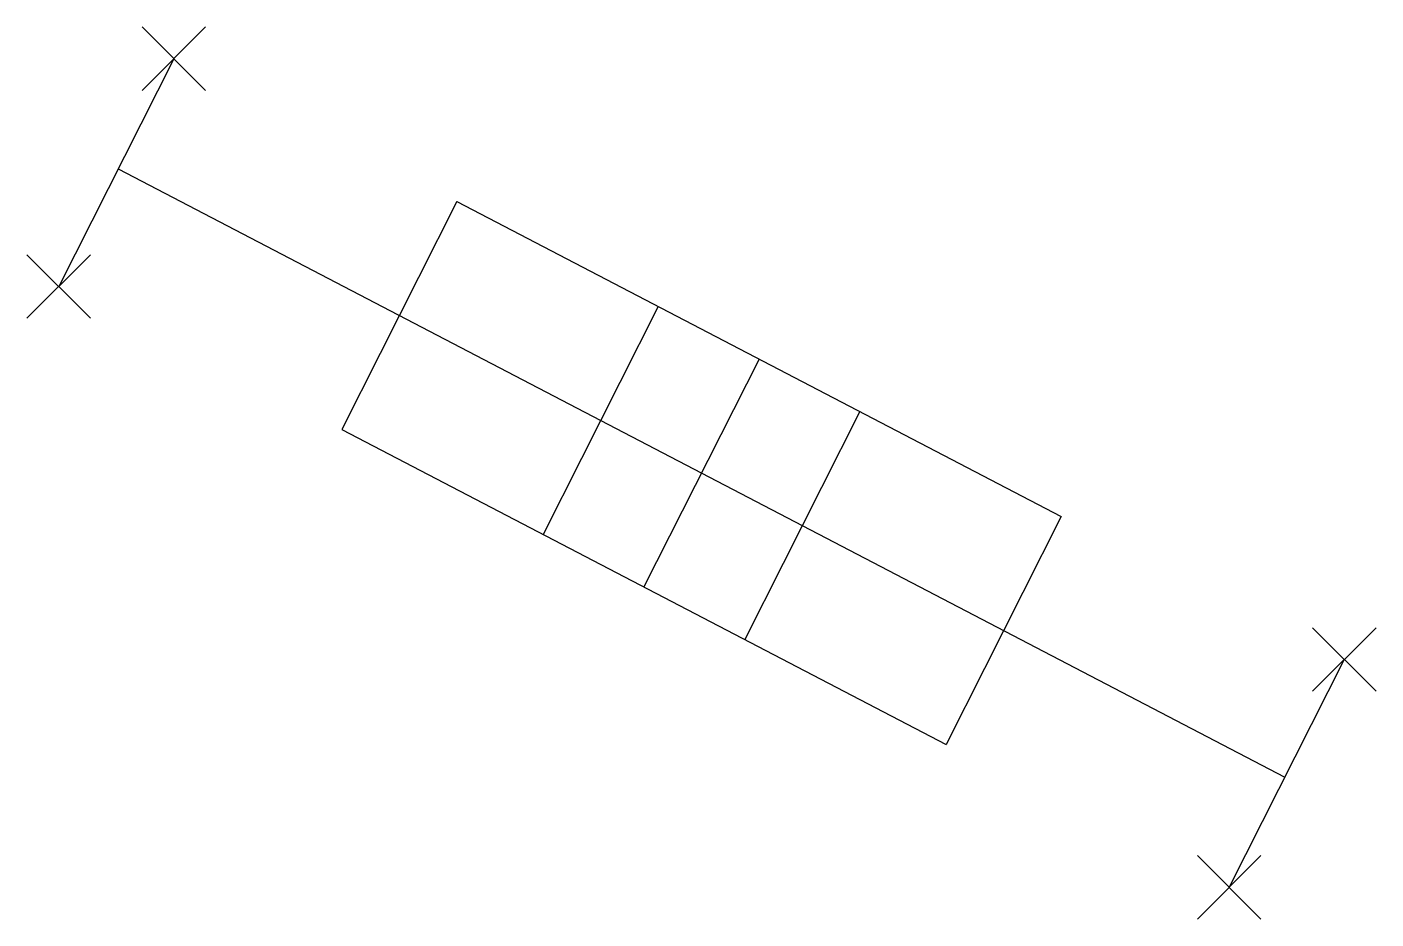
# Model space of a CAD drawing. Header units: feet. Extents: x 483473 to 485167, y 2340836 to 2344416.
# Drawn here: x 483472.89 to 483515.44, y 2341204.47 to 2341232.6 of the extents above; entities outside this region: 2.
import ezdxf
from ezdxf.enums import TextEntityAlignment as Align

# ---------------------------------------------------------------- set-up
doc = ezdxf.new("R2010")
doc.units = ezdxf.units.FT
doc.header["$MEASUREMENT"] = 0
doc.header["$PDMODE"] = 3
for name, color, linetype in [('Points', 7, 'Continuous'), ('Points-ELV', 6, 'Continuous'), ('Points-NUM', 4, 'Continuous'), ('Points-TXT', 3, 'Continuous')]:
    doc.layers.add(name, color=color, linetype=linetype)
doc.styles.add('romans', font='romans.shx')

# ---------------------------------------------------------------- blocks, each defined once
blk = doc.blocks.new('POINTS')
at = {"layer": 'Points'}
blk.add_line((0, 0), (0, 0), dxfattribs=at)
blk.add_point((0, 0), dxfattribs=at)
at = {"layer": 'Points-ELV', "style": 'romans'}
blk.add_attdef('ELEV', text='', height=1, rotation=45, dxfattribs=at).set_placement((0, 0), align=Align.BOTTOM_LEFT)
at = {"layer": 'Points-NUM', "style": 'romans'}
blk.add_attdef('PTNUM', text='', height=1, dxfattribs=at).set_placement((0, 0), align=Align.BOTTOM_RIGHT)
at = {"layer": 'Points-TXT', "style": 'romans'}
blk.add_attdef('DESC', text='', height=1, dxfattribs=at).set_placement((0, 0), align=Align.BOTTOM_RIGHT)

msp = doc.modelspace()

# ---------------------------------------------------------------- linework, layer by layer
at = {"color": 5}
for p, q in [((483477.519, 2341231.601, 234.813), (483473.891, 2341224.415, 234.748)), ((483486.446, 2341227.094, 234.813), (483482.817, 2341219.908, 234.748)), ((483492.8, 2341223.783, 234.813), (483489.172, 2341216.597, 234.747)), ((483495.977, 2341222.128, 234.812), (483492.349, 2341214.941, 234.747)), ((483499.154, 2341220.472, 234.812), (483495.526, 2341213.285, 234.747)), ((483505.508, 2341217.161, 234.811), (483501.88, 2341209.974, 234.746)), ((483514.435, 2341212.654, 234.811), (483510.807, 2341205.467, 234.746))]:
    msp.add_line(p, q, dxfattribs=at)
at = {"color": 1, "flags": 128}
msp.add_lwpolyline([(485148.29, 2344416.135), (485167.354, 2344406.201)], dxfattribs=at)
at = {"color": 5, "elevation": 117.389, "flags": 128}
for points in [[(483475.763, 2341228.123), (483512.563, 2341208.946)], [(483486.446, 2341227.094), (483505.508, 2341217.161)], [(483482.817, 2341219.908), (483501.88, 2341209.974)]]:
    msp.add_lwpolyline(points, dxfattribs=at)
at = {"color": 5}
for p in [(483477.519, 2341231.601, 234.813), (483473.891, 2341224.415, 234.748)]:
    msp.add_point(p, dxfattribs=at)
for p in [(483514.435, 2341212.654, 234.811), (483510.807, 2341205.467, 234.746)]:
    msp.add_point(p)

# ---------------------------------------------------------------- block references
at = {"layer": 'Points', "linetype": 'Continuous'}
ref = msp.add_blockref('POINTS', (484358.37, 2340836.865, 128.63), dxfattribs=at)
ref.add_attrib('PTNUM', '66', dxfattribs={"layer": 'Points-NUM', "height": 0.25, "style": 'romans'}).set_placement((484358.12, 2340836.928, 128.63), align=Align.BOTTOM_RIGHT)
ref.add_attrib('ELEV', '128.63', dxfattribs={"layer": 'Points-ELV', "height": 0.25, "rotation": 45, "style": 'romans'}).set_placement((484358.37, 2340837.24, 128.63), align=Align.BOTTOM_LEFT)

doc.saveas('drawing.dxf')
